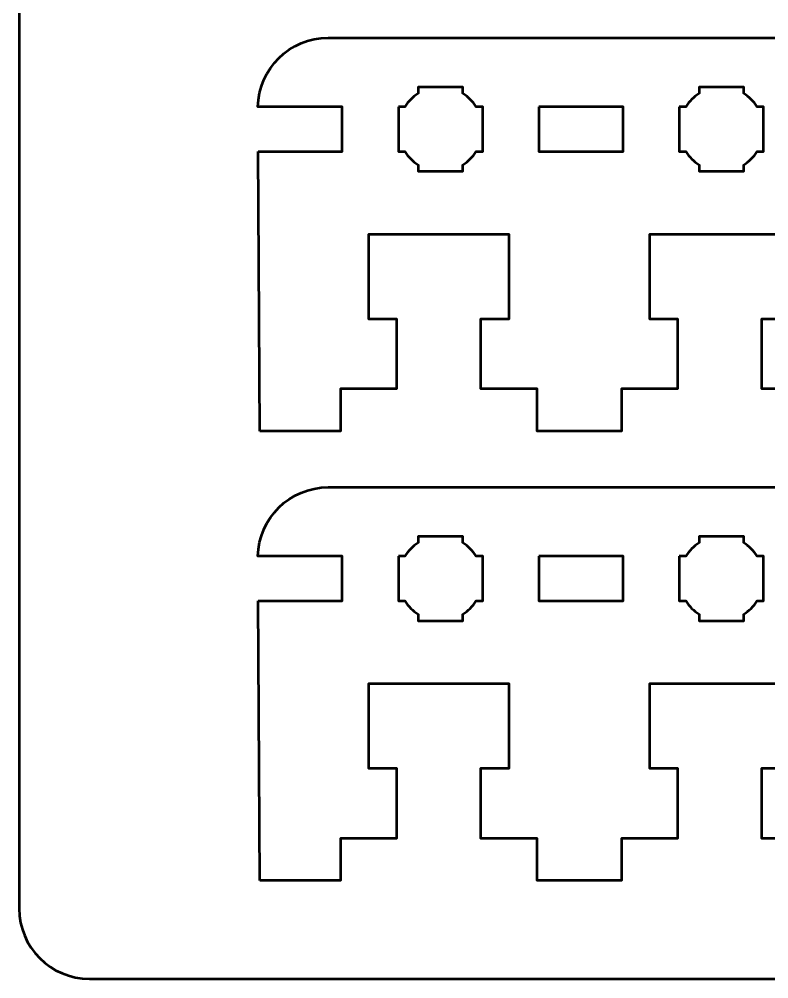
# Model space of a CAD drawing. Header units: centimetres. Extents: x -21 to 0, y -29.7 to 0.
# Drawn here: x -21 to -15.66, y -29.7 to -22.87 of the extents above; entities that cross this region are included whole.
import ezdxf

# ---------------------------------------------------------------- set-up
doc = ezdxf.new("R2010")
doc.units = ezdxf.units.CM
doc.header["$MEASUREMENT"] = 0
doc.layers.add('Layer 1', color=7, linetype='Continuous')

msp = doc.modelspace()

# ---------------------------------------------------------------- linework, layer by layer
at = {"layer": 'Layer 1', "color": 1, "lineweight": 53}
msp.add_open_spline([(-21.00003, -29.19995), (-21.00003, -29.19995), (-21.00003, -3.49992), (-21.00003, -3.49992), (-21.00003, -3.49992), (-21.00003, -3.41709), (-20.93286, -3.34992), (-20.85003, -3.34992), (-20.85003, -3.34992), (-20.7672, -3.34992), (-20.70003, -3.28275), (-20.70003, -3.19992), (-20.70003, -3.19992), (-20.70003, -3.11709), (-20.7672, -3.04992), (-20.85003, -3.04992), (-20.85003, -3.04992), (-20.93286, -3.04992), (-21.00003, -2.98275), (-21.00003, -2.89992), (-21.00003, -2.89992), (-21.00003, -2.81709), (-20.93286, -2.74992), (-20.85003, -2.74992), (-20.85003, -2.74992), (-20.7672, -2.74992), (-20.70003, -2.68275), (-20.70003, -2.59992), (-20.70003, -2.59992), (-20.70003, -2.51709), (-20.7672, -2.44992), (-20.85003, -2.44992), (-20.85003, -2.44992), (-20.93286, -2.44992), (-21.00003, -2.38275), (-21.00003, -2.29992), (-21.00003, -2.29992), (-21.00003, -2.21709), (-20.93286, -2.14992), (-20.85003, -2.14992), (-20.85003, -2.14992), (-20.7672, -2.14992), (-20.70003, -2.08275), (-20.70003, -1.99992), (-20.70003, -1.99992), (-20.70003, -1.91709), (-20.7672, -1.84992), (-20.85003, -1.84992), (-20.85003, -1.84992), (-20.93286, -1.84992), (-21.00003, -1.78275), (-21.00003, -1.69992), (-21.00003, -1.69992), (-21.00003, -1.61709), (-20.93286, -1.54992), (-20.85003, -1.54992), (-20.85003, -1.54992), (-20.7672, -1.54992), (-20.70003, -1.48275), (-20.70003, -1.39992), (-20.70003, -1.39992), (-20.70003, -1.31709), (-20.7672, -1.24992), (-20.85003, -1.24992), (-20.85003, -1.24992), (-20.93286, -1.24992), (-21.00003, -1.18275), (-21.00003, -1.09992), (-21.00003, -1.09992), (-21.00003, -1.09992), (-21.00003, -0.49992), (-21.00003, -0.49992), (-21.00003, -0.49992), (-21.00003, -0.22295), (-20.77694, 0.00004), (-20.49994, 0.00004), (-20.49994, 0.00004), (-20.49994, 0.00004), (-0.50008, 0.00004), (-0.50008, 0.00004), (-0.50008, 0.00004), (-0.22294, 0.00004), (0.00002, -0.22295), (0.00002, -0.49992), (0.00002, -0.49992), (0.00002, -0.49992), (0.00002, -29.19995), (0.00002, -29.19995), (0.00002, -29.19995), (0.00002, -29.47695), (-0.22294, -29.70004), (-0.50008, -29.70004), (-0.50008, -29.70004), (-0.50008, -29.70004), (-20.49994, -29.70004), (-20.49994, -29.70004), (-20.49994, -29.70004), (-20.77694, -29.70004), (-21.00003, -29.47695), (-21.00003, -29.19995)], degree=3, knots=[0, 0, 0, 0, 0.04, 0.04, 0.04, 0.04, 0.08, 0.08, 0.08, 0.08, 0.12, 0.12, 0.12, 0.12, 0.16, 0.16, 0.16, 0.16, 0.2, 0.2, 0.2, 0.2, 0.24, 0.24, 0.24, 0.24, 0.28, 0.28, 0.28, 0.28, 0.32, 0.32, 0.32, 0.32, 0.36, 0.36, 0.36, 0.36, 0.4, 0.4, 0.4, 0.4, 0.44, 0.44, 0.44, 0.44, 0.48, 0.48, 0.48, 0.48, 0.52, 0.52, 0.52, 0.52, 0.56, 0.56, 0.56, 0.56, 0.6, 0.6, 0.6, 0.6, 0.64, 0.64, 0.64, 0.64, 0.68, 0.68, 0.68, 0.68, 0.72, 0.72, 0.72, 0.72, 0.76, 0.76, 0.76, 0.76, 0.8, 0.8, 0.8, 0.8, 0.84, 0.84, 0.84, 0.84, 0.88, 0.88, 0.88, 0.88, 0.92, 0.92, 0.92, 0.92, 0.96, 0.96, 0.96, 0.96, 1, 1, 1, 1], dxfattribs=at)
at = {"layer": 'Layer 1', "lineweight": 53}
for points, knots in [([(-19.29808, -23.80875), (-19.29808, -23.80875), (-18.70001, -23.80875), (-18.70001, -23.80875), (-18.70001, -23.80875), (-18.70001, -23.80875), (-18.70001, -23.49125), (-18.70001, -23.49125), (-18.70001, -23.49125), (-18.70001, -23.49125), (-19.2999, -23.49125), (-19.2999, -23.49125), (-19.2999, -23.49125), (-19.29523, -23.2192), (-19.07317, -23), (-18.80001, -23)], [0, 0, 0, 0, 0.25, 0.25, 0.25, 0.25, 0.5, 0.5, 0.5, 0.5, 0.75, 0.75, 0.75, 0.75, 1, 1, 1, 1]), ([(-18.30001, -23.49125), (-18.30001, -23.49125), (-18.25457, -23.49125), (-18.25457, -23.49125), (-18.25457, -23.49125), (-18.23034, -23.45249), (-18.19751, -23.41967), (-18.15876, -23.39544), (-18.15876, -23.39544), (-18.15876, -23.39544), (-18.15876, -23.35), (-18.15876, -23.35), (-18.15876, -23.35), (-18.15876, -23.35), (-18.00001, -23.35), (-18.00001, -23.35), (-18.00001, -23.35), (-18.00001, -23.35), (-17.84126, -23.35), (-17.84126, -23.35), (-17.84126, -23.35), (-17.84126, -23.35), (-17.84126, -23.39544), (-17.84126, -23.39544), (-17.84126, -23.39544), (-17.80251, -23.41967), (-17.76968, -23.45249), (-17.74545, -23.49125), (-17.74545, -23.49125), (-17.74545, -23.49125), (-17.70001, -23.49125), (-17.70001, -23.49125), (-17.70001, -23.49125), (-17.70001, -23.49125), (-17.70001, -23.65), (-17.70001, -23.65), (-17.70001, -23.65), (-17.70001, -23.65), (-17.70001, -23.80875), (-17.70001, -23.80875), (-17.70001, -23.80875), (-17.70001, -23.80875), (-17.74545, -23.80875), (-17.74545, -23.80875), (-17.74545, -23.80875), (-17.76968, -23.84751), (-17.80251, -23.88033), (-17.84126, -23.90456), (-17.84126, -23.90456), (-17.84126, -23.90456), (-17.84126, -23.95), (-17.84126, -23.95), (-17.84126, -23.95), (-17.84126, -23.95), (-18.00001, -23.95), (-18.00001, -23.95), (-18.00001, -23.95), (-18.00001, -23.95), (-18.15876, -23.95), (-18.15876, -23.95), (-18.15876, -23.95), (-18.15876, -23.95), (-18.15876, -23.90456), (-18.15876, -23.90456), (-18.15876, -23.90456), (-18.19751, -23.88033), (-18.23034, -23.84751), (-18.25457, -23.80875), (-18.25457, -23.80875), (-18.25457, -23.80875), (-18.30001, -23.80875), (-18.30001, -23.80875), (-18.30001, -23.80875), (-18.30001, -23.80875), (-18.30001, -23.65), (-18.30001, -23.65), (-18.30001, -23.65), (-18.30001, -23.65), (-18.30001, -23.49125), (-18.30001, -23.49125)], [0, 0, 0, 0, 0.05, 0.05, 0.05, 0.05, 0.1, 0.1, 0.1, 0.1, 0.15, 0.15, 0.15, 0.15, 0.2, 0.2, 0.2, 0.2, 0.25, 0.25, 0.25, 0.25, 0.3, 0.3, 0.3, 0.3, 0.35, 0.35, 0.35, 0.35, 0.4, 0.4, 0.4, 0.4, 0.45, 0.45, 0.45, 0.45, 0.5, 0.5, 0.5, 0.5, 0.55, 0.55, 0.55, 0.55, 0.6, 0.6, 0.6, 0.6, 0.65, 0.65, 0.65, 0.65, 0.7, 0.7, 0.7, 0.7, 0.75, 0.75, 0.75, 0.75, 0.8, 0.8, 0.8, 0.8, 0.85, 0.85, 0.85, 0.85, 0.9, 0.9, 0.9, 0.9, 0.95, 0.95, 0.95, 0.95, 1, 1, 1, 1]), ([(-16.30001, -23.49125), (-16.30001, -23.49125), (-16.25457, -23.49125), (-16.25457, -23.49125), (-16.25457, -23.49125), (-16.23034, -23.45249), (-16.19751, -23.41967), (-16.15876, -23.39544), (-16.15876, -23.39544), (-16.15876, -23.39544), (-16.15876, -23.35), (-16.15876, -23.35), (-16.15876, -23.35), (-16.15876, -23.35), (-16.00001, -23.35), (-16.00001, -23.35), (-16.00001, -23.35), (-16.00001, -23.35), (-15.84126, -23.35), (-15.84126, -23.35), (-15.84126, -23.35), (-15.84126, -23.35), (-15.84126, -23.39544), (-15.84126, -23.39544), (-15.84126, -23.39544), (-15.80251, -23.41967), (-15.76968, -23.45249), (-15.74545, -23.49125), (-15.74545, -23.49125), (-15.74545, -23.49125), (-15.70001, -23.49125), (-15.70001, -23.49125), (-15.70001, -23.49125), (-15.70001, -23.49125), (-15.70001, -23.65), (-15.70001, -23.65), (-15.70001, -23.65), (-15.70001, -23.65), (-15.70001, -23.80875), (-15.70001, -23.80875), (-15.70001, -23.80875), (-15.70001, -23.80875), (-15.74545, -23.80875), (-15.74545, -23.80875), (-15.74545, -23.80875), (-15.76968, -23.84751), (-15.80251, -23.88033), (-15.84126, -23.90456), (-15.84126, -23.90456), (-15.84126, -23.90456), (-15.84126, -23.95), (-15.84126, -23.95), (-15.84126, -23.95), (-15.84126, -23.95), (-16.00001, -23.95), (-16.00001, -23.95), (-16.00001, -23.95), (-16.00001, -23.95), (-16.15876, -23.95), (-16.15876, -23.95), (-16.15876, -23.95), (-16.15876, -23.95), (-16.15876, -23.90456), (-16.15876, -23.90456), (-16.15876, -23.90456), (-16.19751, -23.88033), (-16.23034, -23.84751), (-16.25457, -23.80875), (-16.25457, -23.80875), (-16.25457, -23.80875), (-16.30001, -23.80875), (-16.30001, -23.80875), (-16.30001, -23.80875), (-16.30001, -23.80875), (-16.30001, -23.65), (-16.30001, -23.65), (-16.30001, -23.65), (-16.30001, -23.65), (-16.30001, -23.49125), (-16.30001, -23.49125)], [0, 0, 0, 0, 0.05, 0.05, 0.05, 0.05, 0.1, 0.1, 0.1, 0.1, 0.15, 0.15, 0.15, 0.15, 0.2, 0.2, 0.2, 0.2, 0.25, 0.25, 0.25, 0.25, 0.3, 0.3, 0.3, 0.3, 0.35, 0.35, 0.35, 0.35, 0.4, 0.4, 0.4, 0.4, 0.45, 0.45, 0.45, 0.45, 0.5, 0.5, 0.5, 0.5, 0.55, 0.55, 0.55, 0.55, 0.6, 0.6, 0.6, 0.6, 0.65, 0.65, 0.65, 0.65, 0.7, 0.7, 0.7, 0.7, 0.75, 0.75, 0.75, 0.75, 0.8, 0.8, 0.8, 0.8, 0.85, 0.85, 0.85, 0.85, 0.9, 0.9, 0.9, 0.9, 0.95, 0.95, 0.95, 0.95, 1, 1, 1, 1]), ([(-17.30001, -23.49125), (-17.30001, -23.49125), (-16.70001, -23.49125), (-16.70001, -23.49125), (-16.70001, -23.49125), (-16.70001, -23.49125), (-16.70001, -23.80875), (-16.70001, -23.80875), (-16.70001, -23.80875), (-16.70001, -23.80875), (-17.30001, -23.80875), (-17.30001, -23.80875), (-17.30001, -23.80875), (-17.30001, -23.80875), (-17.30001, -23.49125), (-17.30001, -23.49125)], [0, 0, 0, 0, 0.25, 0.25, 0.25, 0.25, 0.5, 0.5, 0.5, 0.5, 0.75, 0.75, 0.75, 0.75, 1, 1, 1, 1]), ([(-10.70002, -25.8), (-10.70002, -25.8), (-11.31252, -25.8), (-11.31252, -25.8), (-11.31252, -25.8), (-11.31252, -25.8), (-11.31252, -25.5), (-11.31252, -25.5), (-11.31252, -25.5), (-12.23021, -25.50001), (-10.9031, -25.49999), (-11.71252, -25.50001), (-11.71252, -25.50001), (-11.71252, -25.50001), (-11.71252, -25), (-11.71252, -25), (-11.71252, -25), (-11.71252, -25), (-11.51252, -24.99999), (-11.51252, -24.99999), (-11.51252, -24.99999), (-11.51252, -24.99999), (-11.51252, -24.4), (-11.51252, -24.4), (-11.51252, -24.4), (-11.89585, -24.4), (-12.12919, -24.4), (-12.51252, -24.4), (-12.51252, -24.4), (-12.51252, -24.4), (-12.51252, -24.99999), (-12.51252, -24.99999), (-12.51252, -24.99999), (-12.51252, -24.99999), (-12.31252, -25), (-12.31252, -25), (-12.31252, -25), (-12.31252, -25), (-12.31252, -25.5), (-12.31252, -25.5), (-12.31252, -25.5), (-12.31252, -25.5), (-12.71252, -25.5), (-12.71252, -25.5), (-12.71252, -25.5), (-12.71252, -25.5), (-12.71252, -25.8), (-12.71252, -25.8), (-12.71252, -25.8), (-12.71252, -25.8), (-13.31252, -25.8), (-13.31252, -25.8), (-13.31252, -25.8), (-13.31252, -25.8), (-13.31252, -25.5), (-13.31252, -25.5), (-13.31252, -25.5), (-13.31252, -25.5), (-13.71252, -25.5), (-13.71252, -25.5), (-13.71252, -25.5), (-13.71252, -25.5), (-13.71252, -25), (-13.71252, -25), (-13.71252, -25), (-13.71252, -25), (-13.51252, -24.99999), (-13.51252, -24.99999), (-13.51252, -24.99999), (-13.51252, -24.99999), (-13.51252, -24.4), (-13.51252, -24.4), (-13.51252, -24.4), (-13.89585, -24.4), (-14.12919, -24.4), (-14.51252, -24.4), (-14.51252, -24.4), (-14.51252, -24.4), (-14.51252, -24.99999), (-14.51252, -24.99999), (-14.51252, -24.99999), (-14.51252, -24.99999), (-14.31252, -25), (-14.31252, -25), (-14.31252, -25), (-14.31252, -25), (-14.31252, -25.50001), (-14.31252, -25.50001), (-14.31252, -25.50001), (-14.31252, -25.50001), (-14.71252, -25.5), (-14.71252, -25.5), (-14.71252, -25.5), (-14.71252, -25.5), (-14.71252, -25.8), (-14.71252, -25.8), (-14.71252, -25.8), (-14.71252, -25.8), (-15.31251, -25.8), (-15.31251, -25.8), (-15.31251, -25.8), (-15.31251, -25.8), (-15.31251, -25.5), (-15.31251, -25.5), (-15.31251, -25.5), (-15.31251, -25.5), (-15.71251, -25.5), (-15.71251, -25.5), (-15.71251, -25.5), (-15.71251, -25.5), (-15.71251, -25), (-15.71251, -25), (-15.71251, -25), (-15.71251, -25), (-15.51251, -24.99999), (-15.51251, -24.99999), (-15.51251, -24.99999), (-15.51251, -24.99999), (-15.51251, -24.4), (-15.51251, -24.4), (-15.51251, -24.4), (-15.89584, -24.4), (-16.12918, -24.4), (-16.51251, -24.4), (-16.51251, -24.4), (-16.51251, -24.4), (-16.51251, -24.99999), (-16.51251, -24.99999), (-16.51251, -24.99999), (-16.51251, -24.99999), (-16.31251, -25), (-16.31251, -25), (-16.31251, -25), (-16.31251, -25), (-16.31251, -25.50001), (-16.31251, -25.50001), (-16.31251, -25.50001), (-16.31251, -25.50001), (-16.71251, -25.5), (-16.71251, -25.5), (-16.71251, -25.5), (-16.71251, -25.5), (-16.71251, -25.8), (-16.71251, -25.8), (-16.71251, -25.8), (-16.71251, -25.8), (-17.31251, -25.8), (-17.31251, -25.8), (-17.31251, -25.8), (-17.31251, -25.8), (-17.31251, -25.5), (-17.31251, -25.5), (-17.31251, -25.5), (-17.31251, -25.5), (-17.71251, -25.5), (-17.71251, -25.5), (-17.71251, -25.5), (-17.71251, -25.5), (-17.71251, -25), (-17.71251, -25), (-17.71251, -25), (-17.71251, -25), (-17.51251, -24.99999), (-17.51251, -24.99999), (-17.51251, -24.99999), (-17.51251, -24.99999), (-17.51251, -24.4), (-17.51251, -24.4), (-17.51251, -24.4), (-17.89584, -24.4), (-18.12918, -24.4), (-18.51251, -24.4), (-18.51251, -24.4), (-18.51251, -24.4), (-18.51251, -24.99999), (-18.51251, -24.99999), (-18.51251, -24.99999), (-18.51251, -24.99999), (-18.31251, -25), (-18.31251, -25), (-18.31251, -25), (-18.31251, -25), (-18.31251, -25.50001), (-18.31251, -25.50001), (-18.31251, -25.50001), (-18.31251, -25.50001), (-18.71251, -25.5), (-18.71251, -25.5), (-18.71251, -25.5), (-18.71251, -25.5), (-18.71251, -25.8), (-18.71251, -25.8), (-18.71251, -25.8), (-18.71251, -25.8), (-19.28751, -25.8), (-19.28751, -25.8)], [0, 0, 0, 0, 0.0204082, 0.0204082, 0.0204082, 0.0204082, 0.0408163, 0.0408163, 0.0408163, 0.0408163, 0.0612245, 0.0612245, 0.0612245, 0.0612245, 0.0816327, 0.0816327, 0.0816327, 0.0816327, 0.1020408, 0.1020408, 0.1020408, 0.1020408, 0.122449, 0.122449, 0.122449, 0.122449, 0.1428571, 0.1428571, 0.1428571, 0.1428571, 0.1632653, 0.1632653, 0.1632653, 0.1632653, 0.1836735, 0.1836735, 0.1836735, 0.1836735, 0.2040816, 0.2040816, 0.2040816, 0.2040816, 0.2244898, 0.2244898, 0.2244898, 0.2244898, 0.244898, 0.244898, 0.244898, 0.244898, 0.2653061, 0.2653061, 0.2653061, 0.2653061, 0.2857143, 0.2857143, 0.2857143, 0.2857143, 0.3061224, 0.3061224, 0.3061224, 0.3061224, 0.3265306, 0.3265306, 0.3265306, 0.3265306, 0.3469388, 0.3469388, 0.3469388, 0.3469388, 0.3673469, 0.3673469, 0.3673469, 0.3673469, 0.3877551, 0.3877551, 0.3877551, 0.3877551, 0.4081633, 0.4081633, 0.4081633, 0.4081633, 0.4285714, 0.4285714, 0.4285714, 0.4285714, 0.4489796, 0.4489796, 0.4489796, 0.4489796, 0.4693878, 0.4693878, 0.4693878, 0.4693878, 0.4897959, 0.4897959, 0.4897959, 0.4897959, 0.5102041, 0.5102041, 0.5102041, 0.5102041, 0.5306122, 0.5306122, 0.5306122, 0.5306122, 0.5510204, 0.5510204, 0.5510204, 0.5510204, 0.5714286, 0.5714286, 0.5714286, 0.5714286, 0.5918367, 0.5918367, 0.5918367, 0.5918367, 0.6122449, 0.6122449, 0.6122449, 0.6122449, 0.6326531, 0.6326531, 0.6326531, 0.6326531, 0.6530612, 0.6530612, 0.6530612, 0.6530612, 0.6734694, 0.6734694, 0.6734694, 0.6734694, 0.6938776, 0.6938776, 0.6938776, 0.6938776, 0.7142857, 0.7142857, 0.7142857, 0.7142857, 0.7346939, 0.7346939, 0.7346939, 0.7346939, 0.755102, 0.755102, 0.755102, 0.755102, 0.7755102, 0.7755102, 0.7755102, 0.7755102, 0.7959184, 0.7959184, 0.7959184, 0.7959184, 0.8163265, 0.8163265, 0.8163265, 0.8163265, 0.8367347, 0.8367347, 0.8367347, 0.8367347, 0.8571429, 0.8571429, 0.8571429, 0.8571429, 0.877551, 0.877551, 0.877551, 0.877551, 0.8979592, 0.8979592, 0.8979592, 0.8979592, 0.9183673, 0.9183673, 0.9183673, 0.9183673, 0.9387755, 0.9387755, 0.9387755, 0.9387755, 0.9591837, 0.9591837, 0.9591837, 0.9591837, 0.9795918, 0.9795918, 0.9795918, 0.9795918, 1, 1, 1, 1]), ([(-19.29808, -27.00875), (-19.29808, -27.00875), (-18.70001, -27.00875), (-18.70001, -27.00875), (-18.70001, -27.00875), (-18.70001, -27.00875), (-18.70001, -26.69125), (-18.70001, -26.69125), (-18.70001, -26.69125), (-18.70001, -26.69125), (-19.2999, -26.69125), (-19.2999, -26.69125), (-19.2999, -26.69125), (-19.29523, -26.4192), (-19.07317, -26.2), (-18.80001, -26.2)], [0, 0, 0, 0, 0.25, 0.25, 0.25, 0.25, 0.5, 0.5, 0.5, 0.5, 0.75, 0.75, 0.75, 0.75, 1, 1, 1, 1]), ([(-18.30001, -26.69125), (-18.30001, -26.69125), (-18.25457, -26.69125), (-18.25457, -26.69125), (-18.25457, -26.69125), (-18.23034, -26.65249), (-18.19751, -26.61967), (-18.15876, -26.59544), (-18.15876, -26.59544), (-18.15876, -26.59544), (-18.15876, -26.55), (-18.15876, -26.55), (-18.15876, -26.55), (-18.15876, -26.55), (-18.00001, -26.55), (-18.00001, -26.55), (-18.00001, -26.55), (-18.00001, -26.55), (-17.84126, -26.55), (-17.84126, -26.55), (-17.84126, -26.55), (-17.84126, -26.55), (-17.84126, -26.59544), (-17.84126, -26.59544), (-17.84126, -26.59544), (-17.80251, -26.61967), (-17.76968, -26.65249), (-17.74545, -26.69125), (-17.74545, -26.69125), (-17.74545, -26.69125), (-17.70001, -26.69125), (-17.70001, -26.69125), (-17.70001, -26.69125), (-17.70001, -26.69125), (-17.70001, -26.85), (-17.70001, -26.85), (-17.70001, -26.85), (-17.70001, -26.85), (-17.70001, -27.00875), (-17.70001, -27.00875), (-17.70001, -27.00875), (-17.70001, -27.00875), (-17.74545, -27.00875), (-17.74545, -27.00875), (-17.74545, -27.00875), (-17.76968, -27.04751), (-17.80251, -27.08033), (-17.84126, -27.10456), (-17.84126, -27.10456), (-17.84126, -27.10456), (-17.84126, -27.15), (-17.84126, -27.15), (-17.84126, -27.15), (-17.84126, -27.15), (-18.00001, -27.15), (-18.00001, -27.15), (-18.00001, -27.15), (-18.00001, -27.15), (-18.15876, -27.15), (-18.15876, -27.15), (-18.15876, -27.15), (-18.15876, -27.15), (-18.15876, -27.10456), (-18.15876, -27.10456), (-18.15876, -27.10456), (-18.19751, -27.08033), (-18.23034, -27.04751), (-18.25457, -27.00875), (-18.25457, -27.00875), (-18.25457, -27.00875), (-18.30001, -27.00875), (-18.30001, -27.00875), (-18.30001, -27.00875), (-18.30001, -27.00875), (-18.30001, -26.85), (-18.30001, -26.85), (-18.30001, -26.85), (-18.30001, -26.85), (-18.30001, -26.69125), (-18.30001, -26.69125)], [0, 0, 0, 0, 0.05, 0.05, 0.05, 0.05, 0.1, 0.1, 0.1, 0.1, 0.15, 0.15, 0.15, 0.15, 0.2, 0.2, 0.2, 0.2, 0.25, 0.25, 0.25, 0.25, 0.3, 0.3, 0.3, 0.3, 0.35, 0.35, 0.35, 0.35, 0.4, 0.4, 0.4, 0.4, 0.45, 0.45, 0.45, 0.45, 0.5, 0.5, 0.5, 0.5, 0.55, 0.55, 0.55, 0.55, 0.6, 0.6, 0.6, 0.6, 0.65, 0.65, 0.65, 0.65, 0.7, 0.7, 0.7, 0.7, 0.75, 0.75, 0.75, 0.75, 0.8, 0.8, 0.8, 0.8, 0.85, 0.85, 0.85, 0.85, 0.9, 0.9, 0.9, 0.9, 0.95, 0.95, 0.95, 0.95, 1, 1, 1, 1]), ([(-16.30001, -26.69125), (-16.30001, -26.69125), (-16.25457, -26.69125), (-16.25457, -26.69125), (-16.25457, -26.69125), (-16.23034, -26.65249), (-16.19751, -26.61967), (-16.15876, -26.59544), (-16.15876, -26.59544), (-16.15876, -26.59544), (-16.15876, -26.55), (-16.15876, -26.55), (-16.15876, -26.55), (-16.15876, -26.55), (-16.00001, -26.55), (-16.00001, -26.55), (-16.00001, -26.55), (-16.00001, -26.55), (-15.84126, -26.55), (-15.84126, -26.55), (-15.84126, -26.55), (-15.84126, -26.55), (-15.84126, -26.59544), (-15.84126, -26.59544), (-15.84126, -26.59544), (-15.80251, -26.61967), (-15.76968, -26.65249), (-15.74545, -26.69125), (-15.74545, -26.69125), (-15.74545, -26.69125), (-15.70001, -26.69125), (-15.70001, -26.69125), (-15.70001, -26.69125), (-15.70001, -26.69125), (-15.70001, -26.85), (-15.70001, -26.85), (-15.70001, -26.85), (-15.70001, -26.85), (-15.70001, -27.00875), (-15.70001, -27.00875), (-15.70001, -27.00875), (-15.70001, -27.00875), (-15.74545, -27.00875), (-15.74545, -27.00875), (-15.74545, -27.00875), (-15.76968, -27.04751), (-15.80251, -27.08033), (-15.84126, -27.10456), (-15.84126, -27.10456), (-15.84126, -27.10456), (-15.84126, -27.15), (-15.84126, -27.15), (-15.84126, -27.15), (-15.84126, -27.15), (-16.00001, -27.15), (-16.00001, -27.15), (-16.00001, -27.15), (-16.00001, -27.15), (-16.15876, -27.15), (-16.15876, -27.15), (-16.15876, -27.15), (-16.15876, -27.15), (-16.15876, -27.10456), (-16.15876, -27.10456), (-16.15876, -27.10456), (-16.19751, -27.08033), (-16.23034, -27.04751), (-16.25457, -27.00875), (-16.25457, -27.00875), (-16.25457, -27.00875), (-16.30001, -27.00875), (-16.30001, -27.00875), (-16.30001, -27.00875), (-16.30001, -27.00875), (-16.30001, -26.85), (-16.30001, -26.85), (-16.30001, -26.85), (-16.30001, -26.85), (-16.30001, -26.69125), (-16.30001, -26.69125)], [0, 0, 0, 0, 0.05, 0.05, 0.05, 0.05, 0.1, 0.1, 0.1, 0.1, 0.15, 0.15, 0.15, 0.15, 0.2, 0.2, 0.2, 0.2, 0.25, 0.25, 0.25, 0.25, 0.3, 0.3, 0.3, 0.3, 0.35, 0.35, 0.35, 0.35, 0.4, 0.4, 0.4, 0.4, 0.45, 0.45, 0.45, 0.45, 0.5, 0.5, 0.5, 0.5, 0.55, 0.55, 0.55, 0.55, 0.6, 0.6, 0.6, 0.6, 0.65, 0.65, 0.65, 0.65, 0.7, 0.7, 0.7, 0.7, 0.75, 0.75, 0.75, 0.75, 0.8, 0.8, 0.8, 0.8, 0.85, 0.85, 0.85, 0.85, 0.9, 0.9, 0.9, 0.9, 0.95, 0.95, 0.95, 0.95, 1, 1, 1, 1]), ([(-17.30001, -26.69125), (-17.30001, -26.69125), (-16.70001, -26.69125), (-16.70001, -26.69125), (-16.70001, -26.69125), (-16.70001, -26.69125), (-16.70001, -27.00875), (-16.70001, -27.00875), (-16.70001, -27.00875), (-16.70001, -27.00875), (-17.30001, -27.00875), (-17.30001, -27.00875), (-17.30001, -27.00875), (-17.30001, -27.00875), (-17.30001, -26.69125), (-17.30001, -26.69125)], [0, 0, 0, 0, 0.25, 0.25, 0.25, 0.25, 0.5, 0.5, 0.5, 0.5, 0.75, 0.75, 0.75, 0.75, 1, 1, 1, 1]), ([(-10.70002, -29), (-10.70002, -29), (-11.31252, -29), (-11.31252, -29), (-11.31252, -29), (-11.31252, -29), (-11.31252, -28.7), (-11.31252, -28.7), (-11.31252, -28.7), (-12.23021, -28.70001), (-10.9031, -28.69999), (-11.71252, -28.70001), (-11.71252, -28.70001), (-11.71252, -28.70001), (-11.71252, -28.2), (-11.71252, -28.2), (-11.71252, -28.2), (-11.71252, -28.2), (-11.51252, -28.19999), (-11.51252, -28.19999), (-11.51252, -28.19999), (-11.51252, -28.19999), (-11.51252, -27.6), (-11.51252, -27.6), (-11.51252, -27.6), (-11.89585, -27.6), (-12.12919, -27.6), (-12.51252, -27.6), (-12.51252, -27.6), (-12.51252, -27.6), (-12.51252, -28.19999), (-12.51252, -28.19999), (-12.51252, -28.19999), (-12.51252, -28.19999), (-12.31252, -28.2), (-12.31252, -28.2), (-12.31252, -28.2), (-12.31252, -28.2), (-12.31252, -28.7), (-12.31252, -28.7), (-12.31252, -28.7), (-12.31252, -28.7), (-12.71252, -28.7), (-12.71252, -28.7), (-12.71252, -28.7), (-12.71252, -28.7), (-12.71252, -29), (-12.71252, -29), (-12.71252, -29), (-12.71252, -29), (-13.31252, -29), (-13.31252, -29), (-13.31252, -29), (-13.31252, -29), (-13.31252, -28.7), (-13.31252, -28.7), (-13.31252, -28.7), (-13.31252, -28.7), (-13.71252, -28.7), (-13.71252, -28.7), (-13.71252, -28.7), (-13.71252, -28.7), (-13.71252, -28.2), (-13.71252, -28.2), (-13.71252, -28.2), (-13.71252, -28.2), (-13.51252, -28.19999), (-13.51252, -28.19999), (-13.51252, -28.19999), (-13.51252, -28.19999), (-13.51252, -27.6), (-13.51252, -27.6), (-13.51252, -27.6), (-13.89585, -27.6), (-14.12919, -27.6), (-14.51252, -27.6), (-14.51252, -27.6), (-14.51252, -27.6), (-14.51252, -28.19999), (-14.51252, -28.19999), (-14.51252, -28.19999), (-14.51252, -28.19999), (-14.31252, -28.2), (-14.31252, -28.2), (-14.31252, -28.2), (-14.31252, -28.2), (-14.31252, -28.70001), (-14.31252, -28.70001), (-14.31252, -28.70001), (-14.31252, -28.70001), (-14.71252, -28.7), (-14.71252, -28.7), (-14.71252, -28.7), (-14.71252, -28.7), (-14.71252, -29), (-14.71252, -29), (-14.71252, -29), (-14.71252, -29), (-15.31251, -29), (-15.31251, -29), (-15.31251, -29), (-15.31251, -29), (-15.31251, -28.7), (-15.31251, -28.7), (-15.31251, -28.7), (-15.31251, -28.7), (-15.71251, -28.7), (-15.71251, -28.7), (-15.71251, -28.7), (-15.71251, -28.7), (-15.71251, -28.2), (-15.71251, -28.2), (-15.71251, -28.2), (-15.71251, -28.2), (-15.51251, -28.19999), (-15.51251, -28.19999), (-15.51251, -28.19999), (-15.51251, -28.19999), (-15.51251, -27.6), (-15.51251, -27.6), (-15.51251, -27.6), (-15.89584, -27.6), (-16.12918, -27.6), (-16.51251, -27.6), (-16.51251, -27.6), (-16.51251, -27.6), (-16.51251, -28.19999), (-16.51251, -28.19999), (-16.51251, -28.19999), (-16.51251, -28.19999), (-16.31251, -28.2), (-16.31251, -28.2), (-16.31251, -28.2), (-16.31251, -28.2), (-16.31251, -28.70001), (-16.31251, -28.70001), (-16.31251, -28.70001), (-16.31251, -28.70001), (-16.71251, -28.7), (-16.71251, -28.7), (-16.71251, -28.7), (-16.71251, -28.7), (-16.71251, -29), (-16.71251, -29), (-16.71251, -29), (-16.71251, -29), (-17.31251, -29), (-17.31251, -29), (-17.31251, -29), (-17.31251, -29), (-17.31251, -28.7), (-17.31251, -28.7), (-17.31251, -28.7), (-17.31251, -28.7), (-17.71251, -28.7), (-17.71251, -28.7), (-17.71251, -28.7), (-17.71251, -28.7), (-17.71251, -28.2), (-17.71251, -28.2), (-17.71251, -28.2), (-17.71251, -28.2), (-17.51251, -28.19999), (-17.51251, -28.19999), (-17.51251, -28.19999), (-17.51251, -28.19999), (-17.51251, -27.6), (-17.51251, -27.6), (-17.51251, -27.6), (-17.89584, -27.6), (-18.12918, -27.6), (-18.51251, -27.6), (-18.51251, -27.6), (-18.51251, -27.6), (-18.51251, -28.19999), (-18.51251, -28.19999), (-18.51251, -28.19999), (-18.51251, -28.19999), (-18.31251, -28.2), (-18.31251, -28.2), (-18.31251, -28.2), (-18.31251, -28.2), (-18.31251, -28.70001), (-18.31251, -28.70001), (-18.31251, -28.70001), (-18.31251, -28.70001), (-18.71251, -28.7), (-18.71251, -28.7), (-18.71251, -28.7), (-18.71251, -28.7), (-18.71251, -29), (-18.71251, -29), (-18.71251, -29), (-18.71251, -29), (-19.28751, -29), (-19.28751, -29)], [0, 0, 0, 0, 0.0204082, 0.0204082, 0.0204082, 0.0204082, 0.0408163, 0.0408163, 0.0408163, 0.0408163, 0.0612245, 0.0612245, 0.0612245, 0.0612245, 0.0816327, 0.0816327, 0.0816327, 0.0816327, 0.1020408, 0.1020408, 0.1020408, 0.1020408, 0.122449, 0.122449, 0.122449, 0.122449, 0.1428571, 0.1428571, 0.1428571, 0.1428571, 0.1632653, 0.1632653, 0.1632653, 0.1632653, 0.1836735, 0.1836735, 0.1836735, 0.1836735, 0.2040816, 0.2040816, 0.2040816, 0.2040816, 0.2244898, 0.2244898, 0.2244898, 0.2244898, 0.244898, 0.244898, 0.244898, 0.244898, 0.2653061, 0.2653061, 0.2653061, 0.2653061, 0.2857143, 0.2857143, 0.2857143, 0.2857143, 0.3061224, 0.3061224, 0.3061224, 0.3061224, 0.3265306, 0.3265306, 0.3265306, 0.3265306, 0.3469388, 0.3469388, 0.3469388, 0.3469388, 0.3673469, 0.3673469, 0.3673469, 0.3673469, 0.3877551, 0.3877551, 0.3877551, 0.3877551, 0.4081633, 0.4081633, 0.4081633, 0.4081633, 0.4285714, 0.4285714, 0.4285714, 0.4285714, 0.4489796, 0.4489796, 0.4489796, 0.4489796, 0.4693878, 0.4693878, 0.4693878, 0.4693878, 0.4897959, 0.4897959, 0.4897959, 0.4897959, 0.5102041, 0.5102041, 0.5102041, 0.5102041, 0.5306122, 0.5306122, 0.5306122, 0.5306122, 0.5510204, 0.5510204, 0.5510204, 0.5510204, 0.5714286, 0.5714286, 0.5714286, 0.5714286, 0.5918367, 0.5918367, 0.5918367, 0.5918367, 0.6122449, 0.6122449, 0.6122449, 0.6122449, 0.6326531, 0.6326531, 0.6326531, 0.6326531, 0.6530612, 0.6530612, 0.6530612, 0.6530612, 0.6734694, 0.6734694, 0.6734694, 0.6734694, 0.6938776, 0.6938776, 0.6938776, 0.6938776, 0.7142857, 0.7142857, 0.7142857, 0.7142857, 0.7346939, 0.7346939, 0.7346939, 0.7346939, 0.755102, 0.755102, 0.755102, 0.755102, 0.7755102, 0.7755102, 0.7755102, 0.7755102, 0.7959184, 0.7959184, 0.7959184, 0.7959184, 0.8163265, 0.8163265, 0.8163265, 0.8163265, 0.8367347, 0.8367347, 0.8367347, 0.8367347, 0.8571429, 0.8571429, 0.8571429, 0.8571429, 0.877551, 0.877551, 0.877551, 0.877551, 0.8979592, 0.8979592, 0.8979592, 0.8979592, 0.9183673, 0.9183673, 0.9183673, 0.9183673, 0.9387755, 0.9387755, 0.9387755, 0.9387755, 0.9591837, 0.9591837, 0.9591837, 0.9591837, 0.9795918, 0.9795918, 0.9795918, 0.9795918, 1, 1, 1, 1])]:
    msp.add_open_spline(points, degree=3, knots=knots, dxfattribs=at)
at = {"layer": 'Layer 1', "color": 114, "lineweight": 53}
for points in [[(-18.80001, -23), (-18.80001, -23), (-11.20002, -23), (-11.20002, -23)], [(-19.28751, -25.8), (-19.28751, -25.8), (-19.29808, -23.80875), (-19.29808, -23.80875)], [(-18.80001, -26.2), (-18.80001, -26.2), (-11.20002, -26.2), (-11.20002, -26.2)], [(-19.28751, -29), (-19.28751, -29), (-19.29808, -27.00875), (-19.29808, -27.00875)]]:
    msp.add_open_spline(points, degree=3, dxfattribs=at)

doc.saveas('drawing.dxf')
